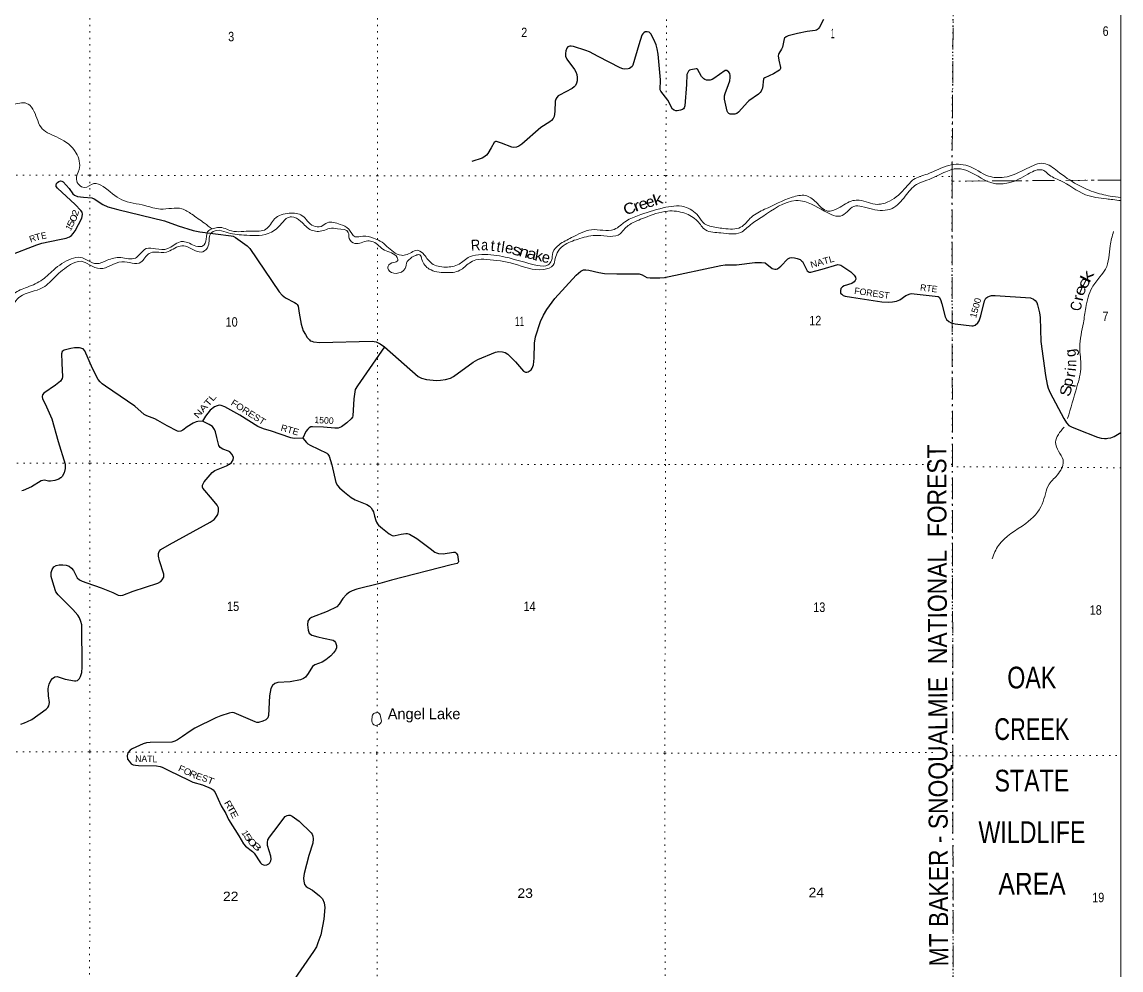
# Model space of a CAD drawing. Header units: feet. Extents: x -252658 to 9, y -366365 to -181930.
# Drawn here: x -20262 to 1, y -266598 to -249124 of the extents above; entities that cross this region are included whole.
import ezdxf
from ezdxf.enums import TextEntityAlignment as Align

# ---------------------------------------------------------------- set-up
doc = ezdxf.new("R2010")
doc.units = ezdxf.units.FT
doc.header["$LTSCALE"] = 80
doc.linetypes.add('DOT_DASHED', pattern=[7.7, 5, -1.2, 0.3, -1.2])
doc.linetypes.add('DOTTED', pattern=[1.5, 0.3, -1.2])
for name, color, linetype, lineweight in [('29', 7, 'Continuous', 25), ('39', 7, 'Continuous', 13), ('4', 7, 'Continuous', 13), ('44', 7, 'DOT_DASHED', 13), ('6', 7, 'DOTTED', 25), ('7', 7, 'DOTTED', 13)]:
    doc.layers.add(name, color=color, linetype=linetype, lineweight=lineweight)
doc.layers.add('30', color=7, linetype='Continuous')
doc.layers.add('41', color=7, linetype='Continuous')

msp = doc.modelspace()

# ---------------------------------------------------------------- linework, layer by layer
at = {"layer": '29'}
for points in [[(-5483.54, -249076.68), (-5556.22, -249219.63), (-5574.48, -249245.57), (-5592.11, -249263.22), (-5613.27, -249273.8), (-5637.1, -249280.94), (-5787.87, -249301.62), (-5964.89, -249338.08), (-6135.94, -249380.59), (-6160.81, -249391.15), (-6174.92, -249398.21), (-6200.57, -249422.03), (-6211.95, -249437.03), (-6241.93, -249590.54), (-6256.65, -249625.61), (-6307.17, -249707), (-6315.99, -249724.65), (-6320.03, -249749.1), (-6310.75, -249831.21), (-6278.96, -249962.86), (-6278.96, -249984.03), (-6291.3, -250005.21), (-6298.36, -250012.27), (-6324.81, -250033.44), (-6403.37, -250078.49), (-6569.04, -250150.79), (-6586.67, -250164.91), (-6592.99, -250174.86), (-6610.6, -250342.76), (-6620.18, -250369.59), (-6634.28, -250399.59), (-6653.68, -250426.06), (-6679.87, -250452.19), (-6860.88, -250576.93), (-6877.94, -250594.5), (-7054.4, -250789.02), (-7083.07, -250809.85), (-7116.57, -250822.2), (-7157.14, -250826.13), (-7202.98, -250822.2), (-7227.67, -250811.62), (-7250.59, -250792.21), (-7262.99, -250765.18), (-7307.02, -250545.17), (-7310.55, -250515.17), (-7308.62, -250486.67), (-7296.44, -250442.83), (-7234.43, -250279.25), (-7213.56, -250209.91), (-7202.98, -250144.62), (-7204.78, -250111.45), (-7211.8, -250072.27), (-7229.43, -250047.57), (-7264.7, -250021.1), (-7280.57, -250015.81), (-7296.28, -250018.61), (-7401.36, -250091.71), (-7506.45, -250166.81), (-7535.38, -250182.56), (-7575.94, -250194.91), (-7611.21, -250198.44), (-7641.24, -250195.64), (-7669.4, -250184.33), (-7690.56, -250170.21), (-7711.72, -250154.33), (-7732.98, -250128.81), (-7806.01, -249992.11), (-7817.52, -249984.93), (-7833.39, -249984.93), (-7932.62, -250005), (-7955.07, -250013.17), (-7972.7, -250030.81), (-7988.57, -250055.51), (-8001.71, -250094.43)], [(-8001.71, -250094.43), (-8013.42, -250276.39), (-8039.11, -250668.31), (-8054.7, -250709.28), (-8065.28, -250723.4), (-8082.91, -250737.52), (-8118.16, -250749.65), (-8181.66, -250760.45), (-8206.35, -250760.45), (-8236.63, -250750.6), (-8268.07, -250728.69), (-8355.41, -250567.49), (-8484.4, -250402.29), (-8495.55, -250374.02), (-8492.51, -250192.14), (-8532.29, -249715.62), (-8550.22, -249618.81), (-8571.38, -249544.7), (-8612.12, -249444.82), (-8670.13, -249340.01), (-8684.24, -249322.37), (-8700.11, -249311.78), (-8737.31, -249303.66), (-8770.64, -249306.49), (-8797.09, -249322.37), (-8816.49, -249340.01), (-8834.29, -249368.83), (-8890.11, -249544.41), (-9002, -249921.56), (-9014.87, -249942.61), (-9034.27, -249962.02), (-9060.72, -249979.67), (-9088.93, -249986.82), (-9154.18, -249992.02), (-9184.16, -249988.49), (-9233.35, -249971.54), (-9638.97, -249757.89), (-9798.84, -249676.46), (-9869.24, -249648.82), (-10093.2, -249578.24), (-10139.04, -249569.41), (-10161.28, -249571.23), (-10195.47, -249585.29), (-10216.63, -249604.7), (-10234.35, -249656.62), (-10243.08, -249707.05), (-10239.56, -249752.93), (-10217.7, -249810.82), (-10072.87, -250000.16), (-10051.76, -250043.2), (-10035, -250093.48), (-10023.54, -250147.31), (-10024.59, -250208.67), (-10037.65, -250254.94), (-10058.81, -250293.76), (-10081.74, -250322), (-10118.23, -250347.89), (-10354.28, -250471.86), (-10373.58, -250486.98), (-10402.67, -250516.1), (-10417.67, -250545.21), (-10429.57, -250581.24), (-10435.37, -250775.26), (-10451.17, -250864.6), (-10468.81, -250905.18), (-10499.14, -250940.76), (-10531.41, -250966.06), (-10695.07, -251069.08), (-11047.27, -251378.1), (-11099.22, -251414.26), (-11145.07, -251430.14), (-11194.44, -251437.2), (-11230.5, -251434.5), (-11420.56, -251360.8), (-11495.1, -251330.44), (-11514.5, -251325.15), (-11530.68, -251327.82), (-11540.95, -251333.97), (-11555.06, -251348.09), (-11612.07, -251445.15), (-11673.26, -251548.65), (-11697.89, -251577.48), (-11720.81, -251598.65), (-11745.5, -251616.3), (-11778.44, -251633.75), (-11967.77, -251698.11)], [(-19568.77, -253133.94), (-19444.54, -253108.17), (-19389.1, -253085.45), (-19350.39, -253058.64), (-19316.14, -253024.37), (-19280.65, -252973.57), (-19161.29, -252741.29), (-19151.76, -252708.57), (-19149.38, -252663.82), (-19152.36, -252631.04), (-19176.86, -252596.27), (-19282.37, -252491.25), (-19607.01, -252186.12), (-19631.78, -252154.29), (-19634.76, -252133.43), (-19628.81, -252100.65), (-19608.09, -252082.04), (-19584.14, -252061.91), (-19554.36, -252052.98), (-19524.58, -252055.96), (-19505.56, -252070.96), (-19392.18, -252194.07), (-19325.07, -252291.35), (-19290.85, -252317.06), (-19238.72, -252339.03), (-19126.46, -252350.57), (-18976.67, -252365.85), (-18931.93, -252382.36), (-18772.22, -252489.87), (-18678.89, -252529.73), (-18497.87, -252580.41), (-17636.13, -252790.35), (-17383.89, -252882.69), (-17106.62, -252970.74), (-16983.21, -252994.39), (-16407.43, -253065.65), (-16368.13, -253075.03), (-16323.46, -253095.89), (-16241.55, -253157.21), (-16109.06, -253250.83), (-16062.07, -253300.93), (-15520.89, -254096.33), (-15467.35, -254161.14), (-15403.38, -254207.46), (-15239.49, -254297.01), (-15205.31, -254313.11), (-15185.95, -254332.47), (-15171.78, -254361.66), (-15148.83, -254489.95), (-15112.51, -254696.41), (-15075.77, -254818.17), (-15035.87, -254885.22), (-15001.33, -254937.36), (-14964.1, -254983.54), (-14946.24, -254998.44), (-14917.95, -255008.87), (-14888.17, -255017.81), (-14768.04, -255029.74), (-13803.82, -255010.46), (-13734.28, -255019.3), (-13655.6, -255055.83), (-13577.8, -255114.57)], [(-20497.79, -253426.83), (-19985.9, -253231.35), (-19895.32, -253201.66), (-19568.77, -253133.94)], [(-13577.8, -255114.57), (-12958.06, -255660.53), (-12897.57, -255689.77), (-12802.28, -255713.61), (-12621.27, -255729.62), (-12543.21, -255725.52), (-12450.9, -255713.61), (-12358.59, -255689.77), (-12303.28, -255656.46), (-11943.43, -255393.55), (-11856.83, -255342.63), (-11532.05, -255207.16), (-11469.71, -255196.62), (-11401.22, -255202.58), (-11353.58, -255217.48), (-11305.46, -255247.24), (-11164.14, -255390.61), (-11017.09, -255560.15), (-10979.04, -255578.4), (-10951.58, -255581.01), (-10927.75, -255572.07), (-10876.22, -255535.3), (-10853.31, -255503.54), (-10832.47, -255443.94), (-10816.03, -255317.71), (-10815.61, -255045.54), (-10795.24, -254929.93), (-10699.57, -254646.34), (-10649.33, -254530.65), (-10586.8, -254423.38), (-10440.67, -254218.42), (-10045.24, -253793.73), (-9956.99, -253718.67), (-9906.37, -253694.83), (-9867.6, -253693.28), (-9814.05, -253697.81), (-9625.01, -253741.5), (-9525.21, -253757.41), (-9297.88, -253768.48), (-8886.15, -253768.21), (-8829.89, -253782.73), (-8740.1, -253831.57), (-8681, -253842.32), (-8502.33, -253839.34), (-8416.76, -253832.5), (-7375.23, -253611.4), (-7300.03, -253602.47), (-7089.14, -253602.38), (-6753.35, -253559.4), (-6627.81, -253554.78), (-6558.57, -253563.16), (-6431.27, -253668.01), (-6382.9, -253682.83), (-6359.8, -253682.91), (-6334.49, -253672.48), (-6271.93, -253625.8), (-6142.2, -253492.89), (-6105.2, -253472.84), (-6066.49, -253466.88), (-6018.84, -253472.84), (-5967.39, -253484.47), (-5917.6, -253502.64), (-5887.82, -253526.47), (-5872.93, -253541.37), (-5849.82, -253587.6), (-5786.57, -253708.24), (-5768.69, -253724.42), (-5747.86, -253735.06), (-5718.08, -253735.06), (-5623.97, -253711.72), (-5509.43, -253679.18)], [(-5509.43, -253679.18), (-5221.27, -253597.3), (-5188.04, -253597.99), (-5164.21, -253606.93), (-5109.23, -253646.34), (-4979.59, -253732.08), (-4917.06, -253791.67), (-4891.96, -253830.43), (-4887.28, -253863.18), (-4900.67, -253891.49), (-4920.03, -253916.82), (-4961.26, -253943.87), (-5106.14, -253989.82), (-5134.53, -254004.34), (-5162.72, -254037.5), (-5171.37, -254082.05), (-5168.67, -254120.93), (-5147.83, -254141.79), (-5124, -254162.65), (-5085.89, -254180.89), (-4967.55, -254197.97), (-4407.94, -254281.09), (-4279.8, -254286.3), (-4211.31, -254283.32), (-4140.7, -254267.51), (-4077.31, -254244.59), (-3965.04, -254163.03), (-3889.7, -254134.34), (-3856.95, -254128.38), (-3810.11, -254132.41), (-3372.73, -254182.41), (-3350.72, -254196.91), (-3326.9, -254238.63), (-3301.66, -254321.14), (-3239.53, -254559.85), (-3213.75, -254608.11), (-3173.99, -254642.5), (-3130.37, -254667.71), (-3055.87, -254685.59), (-2746.94, -254726.42), (-2723.9, -254725.81), (-2691.14, -254713.89), (-2637.98, -254669.37), (-2613.72, -254630.46), (-2582.61, -254541.79), (-2517.85, -254262.2), (-2488.65, -254216.28), (-2452.93, -254188.74), (-2426.12, -254177.54), (-2387.4, -254168.6), (-2320.18, -254167.93), (-1665.78, -254205.88), (-1610.2, -254231.17), (-1580.42, -254257.99), (-1550.64, -254296.73), (-1536.42, -254339.14), (-1500.02, -254484.45), (-1492.31, -254571.68), (-1476.18, -255014.11), (-1393.43, -255643.26), (-1361.55, -255808.94), (-1341.28, -255875.87), (-1307.95, -255960.9), (-1055.05, -256434.82), (-1005.7, -256510.67), (-959.77, -256559.76), (-913.39, -256588.14), (-805.76, -256631.2), (-435.46, -256774.37), (-366.97, -256795.23), (-301.46, -256801.19), (-268.7, -256801.19), (-241.9, -256798.21), (-189.79, -256787.78), (-124.28, -256763.95), (0, -256692.99)], [(-18720.3, -255834.45), (-18784.68, -255794.06), (-18820.42, -255758.31), (-18856.15, -255716.59), (-18963.94, -255514.04), (-19101.58, -255184.59), (-19136.06, -255150.44), (-19201.57, -255132.56), (-19293.89, -255132.56), (-19362.28, -255140.2), (-19484.46, -255174.28), (-19520.2, -255198.12), (-19533.87, -255238.71), (-19525.28, -255400.89), (-19524.7, -255414.15)], [(-13577.8, -255114.57), (-14076.77, -255829.82), (-14119.06, -255900.17), (-14142.66, -256068.06), (-14161.56, -256386.09), (-14170.58, -256406.4), (-14191.42, -256439.18), (-14273.15, -256511.16), (-14373.07, -256585.18), (-14429.65, -256609.02), (-14492.96, -256611.23), (-14703.66, -256591.31), (-14906.44, -256583.47), (-14935.87, -256588.16), (-14965.65, -256603.06), (-14993.94, -256628.39), (-15025.74, -256672.44), (-15083.06, -256794)], [(-19524.7, -255414.15), (-19513.6, -255667.16), (-19518.71, -255697.23), (-19551.47, -255744.9), (-19643.49, -255818.08), (-19858.18, -255965.41), (-19882, -255998.18), (-19892.38, -256025.96), (-19882, -256072.68), (-19837.37, -256162.54), (-19709.32, -256441.88), (-19592.54, -256859.2), (-19463.68, -257272.63), (-19463.63, -257352.48), (-19484.47, -257432.93), (-19520.2, -257501.47), (-19544.03, -257525.31), (-19552.96, -257528.29), (-19584.67, -257551.71), (-19654.2, -257575.96), (-19733.62, -257588.38), (-19771.83, -257586.39), (-19849.26, -257571.49), (-19876.06, -257574.47), (-19906.3, -257582.82), (-20083.99, -257689.27), (-20239.35, -257759.22), (-20266.15, -257768.15)], [(-16934.01, -256479.04), (-17018.84, -256485.35), (-17051.59, -256491.31), (-17105.09, -256519.51), (-17216.14, -256584.55), (-17298.75, -256646.26), (-17331.51, -256667.12), (-17367.24, -256673.08), (-17394.04, -256664.14), (-17587.54, -256567.17), (-17755.85, -256468.97), (-17811.34, -256439.07), (-17958.34, -256385.54), (-18007.45, -256359.24), (-18180.81, -256205.57), (-18720.3, -255834.45)], [(-15083.06, -256794), (-15241.1, -256801.21), (-15307.97, -256789.96), (-15682.36, -256658.49), (-15793.48, -256629.88), (-15870.64, -256600.74), (-15912.59, -256582.2), (-16244.16, -256371.22), (-16523.04, -256215.7), (-16591.53, -256191.86), (-16628.14, -256187.62), (-16663, -256197.82), (-16713.62, -256218.68), (-16791.67, -256282.2), (-16876.96, -256387.5), (-16934.01, -256479.04)], [(-20282.64, -262063.62), (-20214.15, -262042.76), (-20157.57, -262018.93), (-20082.15, -261978), (-19818.1, -261789.49), (-19785.34, -261756.71), (-19766.63, -261730.7), (-19755.57, -261667.32), (-19771.01, -261546.54), (-19776.41, -261414.04), (-19773.43, -261381.26), (-19759, -261326.51), (-19728.76, -261262.07), (-19698.99, -261226.31), (-19657.3, -261193.54), (-19613.17, -261189.75), (-19462.98, -261239.14), (-19294.55, -261270.69), (-19267.21, -261271.01), (-19240.41, -261259.09), (-19203.77, -261225.48), (-19183.83, -261190.56), (-19157.03, -261116.06), (-19153.71, -261017.8), (-19160.01, -260234.07), (-19174.32, -260177.08), (-19201.7, -260108.92), (-19234.45, -260058.26), (-19322.93, -259951.59), (-19500.13, -259777.88), (-19594.77, -259685.79), (-19636.46, -259626.2), (-19674.5, -259512.13), (-19724.3, -259347.6), (-19724.58, -259273.53), (-19706.43, -259213.51), (-19673.68, -259165.83), (-19631.99, -259141.99), (-19574.68, -259130.8), (-19509.9, -259127.1), (-19447.36, -259139.02), (-19393.76, -259156.89), (-19350.28, -259190.87), (-19310.39, -259231.39), (-19244.87, -259371.44), (-19199.58, -259408.37), (-19155.54, -259431.03), (-19065.49, -259461.62), (-18803.2, -259552.05), (-18589.1, -259642.05), (-18488.51, -259690.27), (-18446.82, -259696.23), (-18402.16, -259690.27), (-18211.28, -259615.45), (-17758.08, -259469.46), (-17699.39, -259436.99), (-17675.57, -259407.19), (-17648.77, -259356.54), (-17648.13, -259302.35), (-17726.28, -259057.49), (-17747.04, -258969.17), (-17743.12, -258919.25), (-17732.15, -258882.76), (-17699.39, -258849.98), (-17544.83, -258754.94), (-16790, -258343.52), (-16719.69, -258295.76), (-16678, -258239.14), (-16654.18, -258200.41), (-16639.29, -258146.77), (-16641, -258076.7), (-16663.11, -258027.58), (-16750.1, -257923.62), (-16925.02, -257719.9), (-16934.09, -257696.83), (-16931.12, -257664.05), (-16903.86, -257600.02), (-16868.58, -257556.78), (-16758.4, -257425.67), (-16709.21, -257393.65), (-16493.52, -257305.55), (-16433.82, -257273.71), (-16398.09, -257240.93), (-16366.82, -257194.75), (-16363.64, -257154.63), (-16387.67, -257099.4), (-16432.99, -257049.94), (-16456.16, -257033.84), (-16560.38, -256998.09), (-16606.96, -256964.31), (-16634.83, -256929.55), (-16671.61, -256781.6), (-16691.4, -256676.27), (-16710.45, -256633.16), (-16750.96, -256580.92), (-16812.07, -256542.18), (-16934.01, -256479.04)], [(-15083.06, -256794), (-15014.9, -256875.92), (-14991.08, -256896.78), (-14949.65, -256923.29), (-14641.68, -257072.17), (-14624.81, -257090.46), (-14600.99, -257129.2), (-14549.19, -257285.14), (-14473.8, -257614.04), (-14447.63, -257667.04), (-14408.92, -257711.74), (-14314.73, -257793.59), (-14191.54, -257887.55), (-14117.13, -257931.47), (-13907.03, -258019.42), (-13852.07, -258048.45), (-13822.29, -258078.25), (-13799.48, -258120.46), (-13783.58, -258155.72), (-13764.64, -258233.9)], [(-13764.64, -258233.9), (-13740.93, -258311.11), (-13716.59, -258365.79), (-13686.81, -258398.57), (-13617.75, -258460.32), (-13490.27, -258559.48), (-13439.65, -258589.27), (-13406.07, -258596.33), (-13383.07, -258592.25), (-13269.2, -258563.54), (-13186.54, -258550.54), (-13159.74, -258550.54), (-13118.58, -258564.91), (-12982.7, -258642.19), (-12737.15, -258831.41)], [(-12737.15, -258831.41), (-12651.58, -258897.35), (-12622.25, -258909.6), (-12583.54, -258921.52), (-12495.17, -258924.78), (-12306.15, -258898.48), (-12273.84, -258897.68), (-12255.98, -258912.58), (-12232.23, -258943.18), (-12213.33, -259075.43), (-12220.24, -259088.38), (-12238.11, -259103.28), (-12346.4, -259132.26), (-13449.53, -259414.45), (-13667, -259476.52), (-14085.68, -259580.79), (-14176.67, -259609.84), (-14225.81, -259632.19), (-14279.41, -259676.89), (-14348.27, -259748.52), (-14413.41, -259855.67), (-14458.1, -259901.62), (-14635.61, -259988.07), (-14925.59, -260100.01), (-14958.18, -260125.23), (-14991.11, -260168.55), (-14999.35, -260236.93), (-14988.13, -260335.41), (-14968.56, -260387.31), (-14919.64, -260424.81), (-14808.52, -260458.8), (-14705.29, -260481.66)], [(-14705.29, -260481.66), (-14525.9, -260521.4), (-14498.29, -260539.52), (-14481.9, -260558.89), (-14464.48, -260616.02), (-14464.03, -260657.23), (-14484.88, -260704.9), (-14517.63, -260752.58), (-14568.6, -260805.19), (-14662.07, -260879.22), (-14726.3, -260921.84), (-14861.58, -260974.57), (-14903.78, -261004.28), (-14987.26, -261131.61), (-15037.27, -261198.05), (-15073, -261227.85), (-15124.88, -261248.43), (-15316.02, -261286.73), (-15547.08, -261296.64), (-15603.05, -261314.26), (-15641.98, -261353.82), (-15671.54, -261409.61), (-15697.89, -261541.43), (-15717.7, -261905.74), (-15731.64, -261947.38), (-15765.35, -261986.19), (-15820.59, -262012.62), (-15899.35, -262033.87), (-15932.11, -262033.87), (-15963.29, -262023.33), (-16349.45, -261859.73), (-16387.71, -261852.1), (-16444.29, -261861.04), (-16592.95, -261913.56), (-16686.99, -261951.92), (-17077.08, -262142.63), (-17163.86, -262196.57), (-17303.33, -262295.37), (-17395.71, -262357.17), (-17443.35, -262378.03), (-17501.05, -262395.64), (-17898.96, -262401.87), (-17967.12, -262409.43), (-18029.98, -262428.68), (-18230.98, -262519.57), (-18265.6, -262546.81), (-18311.38, -262597.04), (-18324.79, -262652.34), (-18314.36, -262710.27), (-18285.5, -262750.76), (-18247.46, -262796.67), (-18214.71, -262814.55), (-18168.45, -262823.5), (-18115.49, -262830.35), (-17782.16, -262837.37), (-17712.84, -262844.36), (-17677.11, -262859.26), (-17539.94, -262927.62), (-17198.59, -263091.94)], [(-17198.59, -263091.94), (-17111.98, -263133.63), (-16935.72, -263187.26), (-16773.35, -263251.09), (-16735.68, -263277.13), (-16701.88, -263325.59), (-16587.68, -263570.65), (-16506.61, -263713.48), (-16453.35, -263822.03), (-16265.28, -264127.92), (-16177.79, -264270.16), (-16138.4, -264313.19), (-16014.77, -264412.37), (-15984.23, -264445.97), (-15864, -264621.87), (-15841.3, -264645.61), (-15808.54, -264660.51), (-15781.74, -264666.47), (-15748.99, -264660.51), (-15713.25, -264642.63), (-15695.39, -264624.76), (-15674.54, -264586.02), (-15668.57, -264553.6), (-15671.56, -264502.59), (-15734.63, -264304.84), (-15737.08, -264249.31), (-15727.68, -264200.84), (-15701.34, -264150.97), (-15619.83, -264043.72), (-15408.52, -263771.46), (-15373.78, -263748.71), (-15349.96, -263745.73), (-15317.2, -263745.73), (-15281.93, -263764.6), (-15152.2, -263855.83), (-14930.09, -264070.52), (-14913.33, -264096.15), (-14897.33, -264130.12), (-14891.38, -264180.77), (-14902.77, -264262.35), (-14971.08, -264489.87), (-15060.4, -264821.27), (-15071.54, -264903.37), (-15068.56, -264962.96), (-15050.7, -265019.58), (-15020.34, -265057.79), (-14985.19, -265082.15), (-14908.5, -265128.84), (-14774.83, -265228.12), (-14723.14, -265287.76), (-14693.65, -265358.94), (-14681.45, -265445.68), (-14696.35, -265661.1), (-14753.15, -265948.77), (-14805.04, -266099.74), (-14834.81, -266168.27), (-14886.48, -266259.76), (-15478.55, -267112.94)]]:
    msp.add_lwpolyline(points, dxfattribs=at)
at = {"layer": '39'}
for points in [[(-31419.05, -245951.8), (-31174.7, -245845.51), (-30968.9, -245954.93), (-30702.67, -246061.14), (-30450.38, -246303.96), (-30177.21, -246343.87), (-29985.49, -246306.24), (-29786.66, -246337.1), (-29620.52, -246256.87), (-29522.88, -246328.6), (-29249.81, -246376.56), (-29047.18, -246276.71), (-28780.01, -246314.53), (-28468.3, -246479.7), (-28247.61, -246384.11), (-28127.7, -246299.23), (-27896.23, -246445.21), (-27681.49, -246490.36), (-27519.4, -246558.95), (-27346.18, -246402.37), (-27197.91, -246303.79), (-26952.54, -246317.17), (-26735.13, -246314.08), (-26496.06, -246345.49), (-26119.01, -246443.14), (-25842.17, -246362.4), (-25559.95, -246476.88), (-25103.35, -246790.87), (-24945.15, -246996.2), (-24877.7, -247067.53), (-24735.41, -246964.84), (-24527.86, -247094.4), (-24429.23, -247240.59), (-24282, -247218.44), (-24097.81, -247289.34), (-23927.62, -247354.01), (-23736.78, -247380.74), (-23490.59, -247480.64), (-23261.69, -247666.82), (-23173.12, -247959.72), (-23172.43, -248203.16), (-23089.84, -248345.1), (-22859.37, -248416.63), (-22616.92, -248643.22), (-22579.93, -248881.11), (-22450.79, -249150.43), (-22347.28, -249381.18), (-22204.84, -249415.3), (-21933.79, -249463.23), (-21631.06, -249549.82), (-21512.2, -249688.23), (-21557.08, -249878.74), (-21369.88, -250024.11), (-21202.2, -250124.96), (-21035.84, -250175.5), (-20805.06, -250371.76), (-20559.5, -250664.79), (-20408.25, -250642.7), (-20148.52, -250636.16), (-20041.65, -250768.37), (-19889.1, -251092.33), (-19583.51, -251263.45), (-19263.25, -251539.38), (-19209.06, -251843.89), (-19259.89, -252028.29), (-19114.97, -252175.1), (-18934.83, -252101.09), (-18766.54, -252157.69), (-18421.72, -252403.78), (-17994.45, -252508.15), (-17707.52, -252572.39), (-17312.97, -252567.68), (-17133.19, -252666.68), (-16895.99, -252834.87), (-16759.07, -252936.85)], [(-20872.04, -255259.48), (-20937.45, -255186.17), (-20949.91, -254920.45), (-20881.41, -254768.48), (-20759.1, -254655.47), (-20630.28, -254508.34), (-20432.17, -254150.92), (-20196.98, -254025.35), (-19917.44, -253894.35), (-19681.25, -253696.38), (-19352.34, -253487.59), (-19186.97, -253463.67), (-18886.64, -253578.39), (-18694.59, -253516.62), (-18440.33, -253467.76), (-18170.74, -253475.44), (-18095.37, -253410.07), (-17971.11, -253301.11), (-17798.08, -253305.46), (-17574.63, -253302.46), (-17347.49, -253176.78), (-17264.93, -253173.88), (-17022.6, -253261.66), (-16925.87, -253252.91), (-16865.75, -253124.97), (-16817.26, -252964.69), (-16728.22, -252929.68), (-16635.69, -252909.74), (-16398.76, -252974.38), (-16030.48, -252977.36), (-15764.36, -252944.76), (-15604.76, -252753.79), (-15337.67, -252650.79), (-15094.76, -252696.33), (-14890.03, -252884.19), (-14747.24, -252892.16), (-14633.62, -252825.3), (-14394.51, -252854.69), (-14238.74, -252943.31), (-14121.89, -253081.69), (-13974.82, -253071.62), (-13784.12, -253108.4), (-13656.08, -253164.46), (-13413.25, -253362.89), (-13267.18, -253425.22), (-13162.32, -253410.55), (-12951.97, -253334.94), (-12848.4, -253414.81), (-12705.7, -253575.67), (-12453, -253641.46), (-12204.69, -253586.49), (-12011.68, -253454.31), (-11783.65, -253411.13), (-11351.56, -253457.23), (-10761.93, -253610.07), (-10560.53, -253600.73), (-10499.06, -253521.09), (-10472.9, -253374.58), (-10358.2, -253229.28), (-10128.99, -253099.61), (-9764.71, -252953.66), (-9345.99, -252947.27), (-9228.26, -252874.43), (-9152.95, -252813.08), (-8911.83, -252695.65), (-8442.91, -252551.12), (-8050.15, -252530.29), (-7794.84, -252698.72), (-7676.06, -252843.16), (-7580.05, -252886.71), (-7325.04, -252930.4), (-7012.77, -252908.48), (-6814.99, -252722.06), (-6569.46, -252576.51), (-6063.27, -252356.04), (-5819.29, -252323.14), (-5621.72, -252446.52), (-5408.59, -252608.34), (-5212.65, -252556.68), (-4941.04, -252417.53), (-4826.23, -252411.04), (-4491.14, -252485.99), (-4268.94, -252426.64), (-3961.5, -252169.27), (-3822.7, -252028.32), (-3569.73, -251927.13), (-3173.06, -251767.55), (-2820.97, -251776.34), (-2441.14, -251964.56), (-2153.63, -251986.57), (-1732.78, -251825.29)], [(-3263.4, -251897.09), (-3008.85, -251828.11), (-2814.27, -251875.01), (-2338.35, -252100.75), (-2072.53, -252090.27), (-1716.11, -251930.13), (-1483.51, -251846.78), (-1423.33, -251861.68), (-1341.74, -251929.17), (-1119.91, -252044.84), (-654.58, -252308.65), (-268.5, -252383.14), (-149.01, -252399.29), (0.84, -252416.22)], [(-1732.78, -251825.29), (-1425.56, -251730.88), (-1169.92, -251875.17), (-806.96, -252119.49), (-508.92, -252254.3), (-198.03, -252332.95), (-0.04, -252359.85)], [(-20875.8, -255255.26), (-20872.56, -255150.84), (-20859.22, -254911.62), (-20603.85, -254635.44), (-20463.87, -254408), (-20299.86, -254188.92), (-19874.87, -254019.66), (-19646.69, -253817.55), (-19365.9, -253596.04), (-19173.85, -253534.26), (-19019.79, -253600.73), (-18821.48, -253669.81), (-18419.27, -253546.51), (-18069.13, -253551.25), (-17915.97, -253390.37), (-17790.85, -253365.92), (-17599.66, -253366.5), (-17346.55, -253255.26), (-17211.89, -253269.15), (-16927.33, -253359.52), (-16827.21, -253250.22), (-16783.96, -253031.53), (-16670.34, -252964.67), (-16497.9, -253000.2), (-16174.4, -253051.86), (-15725.19, -253023.75), (-15501.69, -252869.86), (-15389.33, -252748.66), (-15294.28, -252715.75), (-15122.36, -252800.57), (-14929.31, -252960.1), (-14708.04, -252969.14), (-14592.79, -252930.46), (-14441.9, -252934.52), (-14245.57, -253001.56), (-14227.02, -253116.48), (-14123.59, -253206.4), (-13887.47, -253159.31), (-13785.06, -253176.79), (-13579.83, -253328.44), (-13344.23, -253466.43), (-13332.93, -253522.91), (-13405.84, -253556.12), (-13513.43, -253623.06), (-13506.37, -253695.58), (-13366.34, -253757.84), (-13198.08, -253669.59), (-13158.05, -253539.36), (-13129.41, -253505.55), (-13001.53, -253426.81), (-12928.9, -253413.72), (-12887.85, -253502.79), (-12753.39, -253677.63), (-12450.38, -253744.1), (-12188.15, -253701.38), (-12013.22, -253566.95), (-11893.69, -253510.23), (-11696.32, -253500.84), (-11196.25, -253580.04), (-10640.2, -253686.15), (-10465.98, -253604.02), (-10430.15, -253485.81), (-10375.95, -253349.75), (-10247.47, -253226.76), (-9974.24, -253115.79), (-9645.38, -253057.88), (-9230.35, -253027.29), (-9146.5, -252929.85), (-9061.01, -252860.6), (-8785.55, -252733.57), (-8357.18, -252610.62), (-8041.72, -252649.1), (-7810.25, -252795.07), (-7659.49, -252956.05), (-7374.46, -253012.22), (-7010.04, -253003.07), (-6828.96, -252860.68), (-6605.52, -252710.81), (-5993.67, -252417.34), (-5828.88, -252435.67), (-5343.04, -252671.6), (-5170.36, -252702.1), (-5050.51, -252621.24), (-4922.36, -252522.39), (-4781.52, -252526.31), (-4580.95, -252577.32), (-4220.48, -252562.08), (-3979.88, -252336), (-3767.6, -252119.6), (-3577.34, -252041.7), (-3263.4, -251897.09)], [(-136.51, -252983.59), (-200.51, -253248.28), (-284.92, -253679.66), (-387.49, -253821.11), (-533.12, -254020.31), (-648.9, -254390.92), (-692.97, -254669.97), (-759.49, -255117.69), (-738.21, -255474.06), (-811.78, -255849.27), (-983.87, -256435.77)], [(-1047.2, -256591.49), (-1204.18, -256871.97), (-1152.11, -257037.64), (-1067.7, -257193.69), (-1151.69, -257448.05), (-1323.45, -257644.89), (-1451.22, -258009.3), (-1756.01, -258367.29), (-2256.66, -258770.91), (-2376.79, -259018.74)], [(-13708.39, -261854.71), (-13775.37, -261869.83), (-13808.59, -261943.82), (-13792.11, -262062.73), (-13756.22, -262087.36), (-13679.5, -262070.3), (-13634.49, -262016.59), (-13647.75, -261956.06), (-13686.67, -261858.96), (-13708.75, -261854.64)]]:
    msp.add_spline(points, degree=3, dxfattribs=at)
at = {"layer": '4'}
msp.add_lwpolyline([(-250643.67, -181929.5), (-219314.25, -182252.72), (-187984.41, -182532.85), (-156654.22, -182769.88), (-125323.73, -182963.82), (-93993.01, -183114.65), (-62662.1, -183222.4), (-31331.08, -183287.04), (0, -183308.59), (0, -366365.25), (-31582.88, -366343.53), (-63165.71, -366278.36), (-94748.41, -366181.36), (-126330.93, -366017.71), (-157913.21, -365822.21), (-189495.2, -365583.27), (-221076.82, -365300.9), (-252658.03, -364975.08)], close=True, dxfattribs=at)
msp.add_lwpolyline([(-250643.67, -181929.5), (-219314.25, -182252.72), (-187984.41, -182532.85), (-156654.22, -182769.88), (-125323.73, -182963.82), (-93993.01, -183114.65), (-62662.1, -183222.4), (-31331.08, -183287.04), (0, -183308.59), (0, -366365.25), (-31582.88, -366343.53), (-63165.71, -366278.36), (-94748.41, -366181.36), (-126330.93, -366017.71), (-157913.21, -365822.21), (-189495.2, -365583.27), (-221076.82, -365300.9), (-252658.03, -364975.08)], close=True, dxfattribs=at)
at = {"layer": '44'}
for points in [[(0, -246728.1), (-3076.4, -246769.58), (-3115.14, -251977.09), (-3081.94, -274862.79)], [(0, -252038.79), (-1972.49, -252051.03), (-2461.21, -252054.06), (-3110.63, -252058.09)]]:
    msp.add_lwpolyline(points, dxfattribs=at)
at = {"layer": '6'}
msp.add_lwpolyline([(-3081.94, -274862.79), (-3082.81, -273224.12), (-3090.35, -267921.47), (-3099.66, -262651.17), (-3099.75, -262588.67), (-3107.39, -257321.17), (-3107.44, -257282.89), (-3110.63, -252058.09), (-3115.53, -251975.54), (-3076.4, -246769.58), (-3094.09, -241511.34), (-3088.91, -241426.91), (-3088.76, -236215.6), (-3089.47, -236121.04), (-3098.3, -230890.29), (-3090.78, -230781.76), (-3126.04, -229095.5)], dxfattribs=at)
at = {"layer": '7'}
for p, q in [((-3421.39, -251974.43), (-3115.53, -251975.54)), ((-3110.63, -252058.09), (-2461.21, -252054.06)), ((-1972.49, -252051.03), (-1119.97, -252045.74)), ((-908.98, -252044.43), (0, -252038.79)), ((-3107.44, -257282.89), (-3157.64, -257282.88)), ((0, -257340.84), (-3107.39, -257321.17)), ((-3146.87, -262588.79), (-3099.75, -262588.67)), ((-3099.66, -262651.17), (0, -262642.97))]:
    msp.add_line(p, q, dxfattribs=at)
for points in [[(-19037.95, -229087.78), (-19028.14, -230857.43), (-19026.34, -236160.51), (-19036.64, -241465.43), (-19014.81, -246774.82), (-19013.26, -251949.15), (-19012.74, -253542.97)], [(-13708.3, -253135.9), (-13710, -251958.67), (-13701.54, -246788.5), (-13731.29, -241468.95), (-13710.79, -236154.1), (-13720.42, -230834.82), (-13722.6, -229091.59)], [(-8409.26, -229094.17), (-8409.58, -230878.65), (-8405.69, -236175.72), (-8387.29, -241442.81), (-8368.07, -246796.43), (-8392.49, -251956.31), (-8392.98, -252534.98)], [(-31425.54, -251961.01), (-29628.01, -251944.07), (-24326.39, -251945.07), (-19013.26, -251949.15), (-13710, -251958.67), (-8392.49, -251956.31), (-3681.88, -251973.48)], [(-8393.06, -252621.13), (-8397.03, -257281.44), (-8411.58, -262602.4), (-8397.52, -267891.57), (-8385.36, -271454.87)], [(-13714.86, -261856.19), (-13702.33, -257273.9), (-13708.16, -253237.13)], [(-19012.72, -253609.73), (-19011.54, -257258.26), (-19009.96, -262577.43), (-19016.44, -267896.5), (-19004.38, -273185.63), (-19008.74, -274859.47)], [(-3519.32, -257282.78), (-8397.03, -257281.44), (-13702.33, -257273.9), (-19011.54, -257258.26), (-22928.53, -257257.05)], [(-13711.78, -273656.06), (-13715.43, -273211.06), (-13715.25, -267910.01), (-13716.88, -262594.86), (-13715.5, -262088.82)], [(-31440.14, -262573.38), (-29640.79, -262570.13), (-24327.33, -262569.73), (-19009.96, -262577.43), (-13716.88, -262594.86), (-8411.58, -262602.4), (-3461.22, -262589.6)]]:
    msp.add_lwpolyline(points, dxfattribs=at)

# ---------------------------------------------------------------- texts
at = {"layer": '30'}
for s, rotation, width, p in [('0', 62.803, 1.55, (-19257.9, -252765.05)), ('2', 70.956, 1.2, (-19221.26, -252659.51)), ('1', 59.061, 0.8, (-19346.47, -252947.29)), ('5', 62.803, 1.45, (-19306.99, -252866.37)), ('T', 14.716, 1.15, (-19955.42, -253143.46)), ('E', 11.716, 0.95, (-19848.06, -253120.45)), ('NATL', 15.862, 1.1, (-5491.73, -253599.76)), ('1500', 74.459, 1.05, (-2623.01, -254410.15)), ('NATL', 48.994, 1.3, (-16842.22, -256240.12)), ('FOREST', 327.531, 1.1, (-16121.5, -256366.31)), ('RTE', 343.651, 1.05, (-15339.5, -256700.65)), ('FO', 334.295, 1.1, (-17283.98, -262974.05)), ('R', 334.296, 1.15, (-17129.4, -263045.78)), ('E', 340.077, 1.1, (-17015.7, -263088.63)), ('T', 338.539, 1.3, (-16804.62, -263163.57)), ('R', 299.579, 1.25, (-16504.64, -263575.13)), ('T', 299.579, 1.5, (-16453.2, -263664.34)), ('E', 296.135, 1.25, (-16402.09, -263758.85)), ('1', 301.584, 0.8, (-16199.97, -264101.99)), ('5', 303.595, 1.65, (-16144.92, -264184.96)), ('0', 310.471, 2, (-16062.76, -264287.07)), ('3', 316.262, 2.05, (-15976.57, -264364.63))]:
    msp.add_text(s, height=120, rotation=rotation, dxfattribs=dict(at, width=width)).set_placement(p, align=Align.CENTER)
for s, rotation, p in [('R', 20.901, (-20046.69, -253171.51)), ('FOREST', 351.552, (-4600.96, -254181.31)), ('RTE', 353.478, (-3549.57, -254092.77)), ('1500', 356.786, (-14696.77, -256525.82)), ('NATL', 358.794, (-17972.21, -262765.21)), ('S', 343.077, (-16905.81, -263123.71))]:
    msp.add_text(s, height=120, rotation=rotation, dxfattribs=at).set_placement(p, align=Align.CENTER)
at = {"layer": '41'}
for s, rotation, width, p in [('C', 22.628, 1.15, (-9025.32, -252651.44)), ('r', 20.208, 1.35, (-8896.47, -252605.46)), ('e', 17.207, 1.15, (-8782.64, -252567.33)), ('e', 14.982, 1.05, (-8657.54, -252530.57)), ('k', 17.982, 1.3, (-8511.04, -252487.1)), ('R', 3.645, 0.9, (-11892.99, -253335.85)), ('a', 358.362, 0.85, (-11734.22, -253331.34)), ('s', 344.144, 1.3, (-11161.42, -253421.46)), ('n', 344.144, 1.2, (-11028.25, -253457.13)), ('a', 344.427, 1.2, (-10886.58, -253491.78)), ('k', 349.757, 1.1, (-10747.7, -253528.18)), ('k', 62.702, 1.6, (-537.26, -253855.96)), ('e', 61.959, 1.4, (-600.23, -253975.43)), ('e', 67.958, 1.25, (-665.35, -254106.7)), ('C', 80.91, 0.9, (-727.57, -254376.17)), ('r', 77.784, 1.15, (-697.92, -254229.87)), ('n', 87.996, 0.85, (-824.23, -255416.68)), ('p', 79.695, 1.05, (-888.36, -255779.41)), ('r', 80.065, 1.05, (-843.89, -255637.52)), ('S', 75.13, 1.2, (-919.59, -255941.3))]:
    msp.add_text(s, height=200, rotation=rotation, dxfattribs=dict(at, width=width)).set_placement(p, align=Align.CENTER)
for s, rotation, p in [('t', 354.362, (-11591.95, -253343.83)), ('t', 351.228, (-11488.58, -253359.14)), ('l', 351.228, (-11408.22, -253369.38)), ('e', 347.388, (-11297.84, -253386.18)), ('e', 347.286, (-10621.31, -253557.67)), ('g', 98.134, (-834.88, -255212.71)), ('i', 84.065, (-828.6, -255537.33))]:
    msp.add_text(s, height=200, rotation=rotation, dxfattribs=at).set_placement(p, align=Align.CENTER)
msp.add_text('Angel Lake', height=200, dxfattribs=at).set_placement((-13517.94, -261974.66))
at = {"layer": '44', "width": 0.9}
msp.add_text('MT BAKER - SNOQUALMIE  NATIONAL  FOREST', height=350, rotation=90.219, dxfattribs=at).set_placement((-3184.84, -266529.69))
at = {"layer": '44'}
for s, width, p in [('OAK', 0.8, (-1644.12, -261406.92)), ('CREEK', 0.75, (-1643.07, -262356.92)), ('STATE', 0.8, (-1642.02, -263306.92)), ('WILDLIFE', 0.8, (-1640.95, -264256.91)), ('AREA', 0.85, (-1639.91, -265206.9))]:
    msp.add_text(s, height=400, rotation=0.063, dxfattribs=dict(at, width=width)).set_placement(p, align=Align.CENTER)
at = {"layer": '7'}
for s, width, p in [('2', 0.85, (-11057.61, -249403.66)), ('6', 0.85, (-338.7, -249379.76)), ('3', 0.85, (-16460.49, -249480.93)), ('1', 0.4, (-5346.65, -249422.91)), ('7', 0.85, (-342.33, -254638.51)), ('10', 0.85, (-16507.05, -254740.4)), ('11', 0.65, (-11172.57, -254729.9)), ('12', 0.85, (-5747.33, -254715.58)), ('15', 0.85, (-16480.02, -259981.77)), ('14', 0.85, (-11014.94, -259983.26)), ('13', 0.85, (-5672.46, -259998.52)), ('18', 0.85, (-575.26, -260049.84)), ('22', 1.1, (-16557.29, -265328.84)), ('23', 1.1, (-11127.96, -265268.16)), ('24', 1.1, (-5759.8, -265255.93)), ('19', 0.85, (-529.57, -265349.14))]:
    msp.add_text(s, height=175, dxfattribs=dict(at, width=width)).set_placement(p)

doc.saveas('drawing.dxf')
